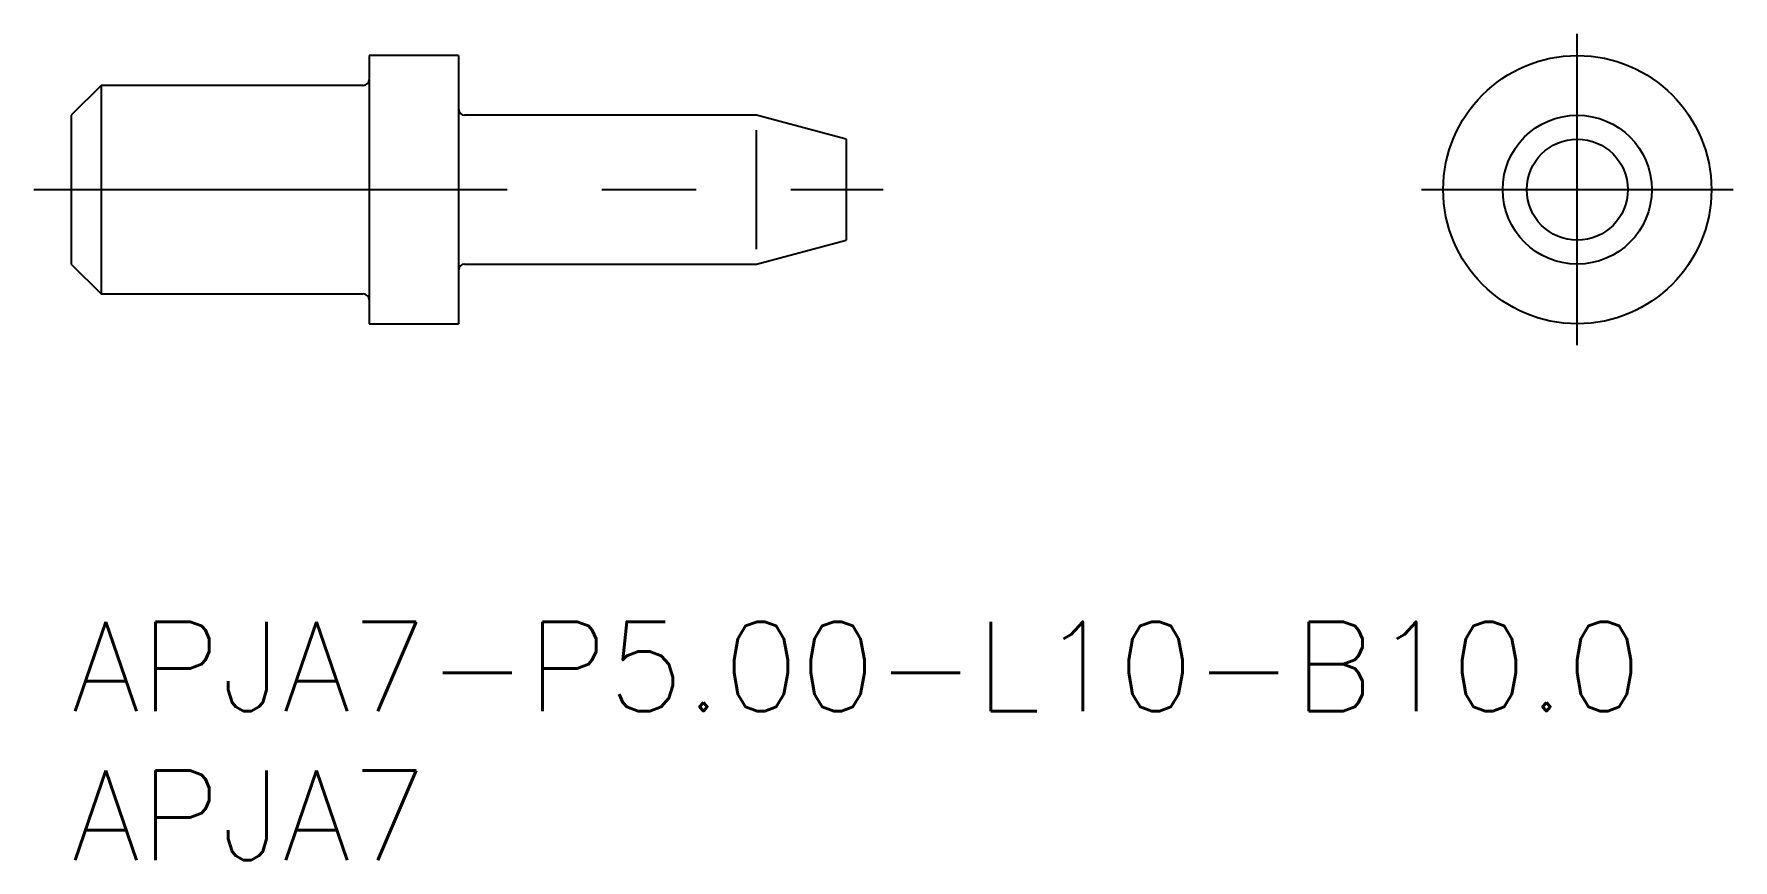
# Model space of a CAD drawing. Extents: x -1.2 to 55.8, y -8 to 19.7.
import ezdxf

# ---------------------------------------------------------------- set-up
doc = ezdxf.new("R2010")
doc.units = 0
doc.header["$LTSCALE"] = 0.5
doc.linetypes.add('CENTER', pattern=[50.8, 31.75, -6.35, 6.35, -6.35])
for name, color, linetype in [('MSM_CENTER', 1, 'CENTER'), ('MSM_CONTINUOUS', 7, 'CONTINUOUS'), ('MSM_NARROW', 5, 'CONTINUOUS'), ('MSM_PART_NUMBER', 7, 'CONTINUOUS')]:
    doc.layers.add(name, color=color, linetype=linetype)
doc.styles.get("Standard").update_dxf_attribs({"font": 'txt.shx', "height": 3, "bigfont": 'bigfont.shx'})

# ---------------------------------------------------------------- blocks, each defined once
blk = doc.blocks.new('*U3')
at = {"layer": 'MSM_PART_NUMBER'}
blk.add_text('APJA7-P5.00-L10-B10.0', height=3, dxfattribs=at).set_placement((0, -3))
blk = doc.blocks.new('*U4')
at = {"layer": 'MSM_PART_NUMBER'}
blk.add_text('APJA7', height=3, dxfattribs=at).set_placement((0, -8))

msp = doc.modelspace()

# ---------------------------------------------------------------- linework, layer by layer
at = {"layer": 'MSM_CENTER'}
for p, q in [((50.537, 9.275), (50.537, 19.725)), ((-1.25, 14.5), (27.25, 14.5)), ((45.312, 14.5), (55.762, 14.5))]:
    msp.add_line(p, q, dxfattribs=at)
at = {"layer": 'MSM_CONTINUOUS'}
for p, q in [((13, 19), (10, 19)), ((10, 19), (10, 10)), ((13, 19), (13, 10)), ((1, 18), (0, 17)), ((9.8, 18), (1, 18)), ((1, 18), (1, 11)), ((0, 17), (0, 12)), ((23, 17), (13.2, 17)), ((26, 16.196), (23, 17)), ((26, 16.196), (26, 12.804)), ((23, 12), (26, 12.804)), ((0, 12), (1, 11)), ((13.2, 12), (23, 12)), ((1, 11), (9.8, 11)), ((10, 10), (13, 10))]:
    msp.add_line(p, q, dxfattribs=at)
for radius in [4.5, 2.5, 1.696]:
    msp.add_circle((50.537, 14.5), radius, dxfattribs=at)
for centre, start, end in [((9.8, 18.2), 270, 0), ((13.2, 17.2), 180, 270), ((13.2, 11.8), 90, 180), ((9.8, 10.8), 0, 90)]:
    msp.add_arc(centre, 0.2, start, end, dxfattribs=at)
at = {"layer": 'MSM_NARROW'}
msp.add_line((23, 12.5), (23, 16.5), dxfattribs=at)

# ---------------------------------------------------------------- block references
at = {"layer": 'MSM_CONTINUOUS'}
for name in ['*U3', '*U4']:
    msp.add_blockref(name, (0, 0), dxfattribs=at)

doc.saveas('drawing.dxf')
